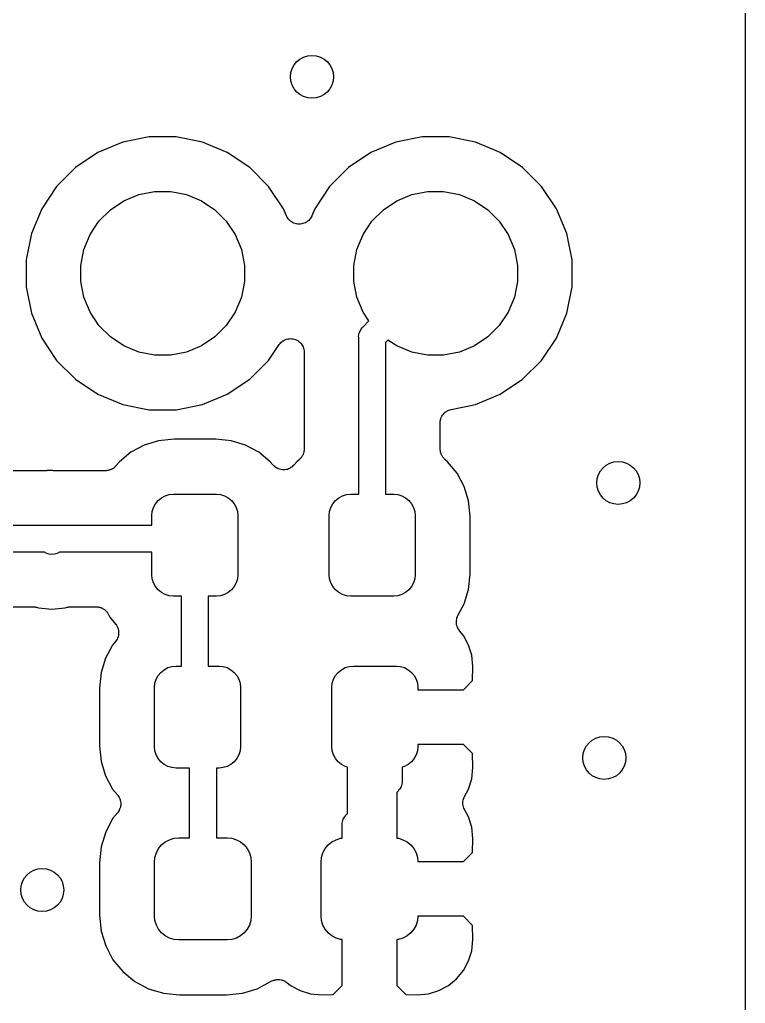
# Model space of a CAD drawing. Extents: x 103 to 213, y -152 to -90.
# Drawn here: x 206.19 to 212.94, y -115.56 to -106.4 of the extents above; entities that cross this region are included whole.
import ezdxf

# ---------------------------------------------------------------- set-up
doc = ezdxf.new("R2010")
doc.units = 0
doc.layers.add('BLACK', color=7, linetype='CONTINUOUS')

msp = doc.modelspace()

# ---------------------------------------------------------------- linework, layer by layer
at = {"layer": 'BLACK', "linetype": 'CONTINUOUS'}
for p, q in [((212.942, -92.8157), (212.942, -149.966)), ((207.395, -107.49), (207.15, -107.539)), ((207.645, -107.49), (207.395, -107.49)), ((207.89, -107.539), (207.645, -107.49)), ((209.935, -107.49), (209.69, -107.539)), ((210.185, -107.49), (209.935, -107.49)), ((210.43, -107.539), (210.185, -107.49)), ((207.15, -107.539), (206.918, -107.635)), ((208.122, -107.635), (207.89, -107.539)), ((209.69, -107.539), (209.458, -107.635)), ((210.662, -107.635), (210.43, -107.539)), ((206.918, -107.635), (206.71, -107.774)), ((208.33, -107.774), (208.122, -107.635)), ((209.458, -107.635), (209.25, -107.774)), ((210.87, -107.774), (210.662, -107.635)), ((206.71, -107.774), (206.534, -107.95)), ((208.506, -107.95), (208.33, -107.774)), ((209.25, -107.774), (209.074, -107.95)), ((211.046, -107.95), (210.87, -107.774)), ((206.534, -107.95), (206.395, -108.158)), ((208.645, -108.158), (208.506, -107.95)), ((209.074, -107.95), (208.935, -108.158)), ((211.185, -108.158), (211.046, -107.95)), ((207.159, -108.085), (207.298, -108.027)), ((207.298, -108.027), (207.445, -107.998)), ((207.445, -107.998), (207.595, -107.998)), ((207.595, -107.998), (207.742, -108.027)), ((207.742, -108.027), (207.881, -108.085)), ((209.699, -108.085), (209.838, -108.027)), ((209.838, -108.027), (209.985, -107.998)), ((209.985, -107.998), (210.135, -107.998)), ((210.135, -107.998), (210.282, -108.027)), ((210.282, -108.027), (210.421, -108.085)), ((207.034, -108.168), (207.159, -108.085)), ((207.881, -108.085), (208.006, -108.168)), ((209.574, -108.168), (209.699, -108.085)), ((210.421, -108.085), (210.546, -108.168)), ((206.395, -108.158), (206.299, -108.39)), ((206.928, -108.274), (207.034, -108.168)), ((208.006, -108.168), (208.112, -108.274)), ((208.673, -108.224), (208.645, -108.158)), ((208.678, -108.235), (208.673, -108.224)), ((208.684, -108.246), (208.678, -108.235)), ((208.907, -108.226), (208.901, -108.237)), ((208.935, -108.158), (208.907, -108.224)), ((208.907, -108.224), (208.907, -108.225)), ((208.907, -108.225), (208.907, -108.225)), ((208.907, -108.225), (208.907, -108.225)), ((208.907, -108.225), (208.907, -108.226)), ((209.468, -108.274), (209.574, -108.168)), ((210.546, -108.168), (210.652, -108.274)), ((211.281, -108.39), (211.185, -108.158)), ((206.845, -108.399), (206.928, -108.274)), ((208.112, -108.274), (208.195, -108.399)), ((208.692, -108.255), (208.684, -108.246)), ((208.684, -108.246), (208.684, -108.246)), ((208.684, -108.246), (208.684, -108.246)), ((208.7, -108.265), (208.692, -108.255)), ((208.709, -108.273), (208.7, -108.265)), ((208.7, -108.265), (208.7, -108.265)), ((208.7, -108.265), (208.7, -108.265)), ((208.719, -108.281), (208.709, -108.273)), ((208.73, -108.287), (208.719, -108.281)), ((208.719, -108.281), (208.719, -108.281)), ((208.719, -108.281), (208.719, -108.281)), ((208.741, -108.293), (208.73, -108.287)), ((208.753, -108.296), (208.741, -108.293)), ((208.741, -108.293), (208.741, -108.293)), ((208.741, -108.293), (208.741, -108.293)), ((208.764, -108.3), (208.753, -108.296)), ((208.765, -108.3), (208.764, -108.3)), ((208.764, -108.3), (208.764, -108.3)), ((208.777, -108.301), (208.765, -108.3)), ((208.789, -108.303), (208.777, -108.301)), ((208.801, -108.301), (208.789, -108.303)), ((208.789, -108.303), (208.789, -108.302)), ((208.789, -108.302), (208.789, -108.303)), ((208.814, -108.3), (208.801, -108.301)), ((208.826, -108.297), (208.814, -108.3)), ((208.814, -108.3), (208.814, -108.3)), ((208.814, -108.3), (208.814, -108.3)), ((208.837, -108.293), (208.826, -108.297)), ((208.838, -108.293), (208.837, -108.293)), ((208.848, -108.288), (208.838, -108.293)), ((208.838, -108.293), (208.838, -108.293)), ((208.859, -108.282), (208.848, -108.288)), ((208.86, -108.282), (208.859, -108.282)), ((208.869, -108.274), (208.86, -108.282)), ((208.86, -108.282), (208.86, -108.282)), ((208.879, -108.266), (208.869, -108.274)), ((208.887, -108.257), (208.879, -108.266)), ((208.879, -108.266), (208.879, -108.266)), ((208.879, -108.266), (208.879, -108.266)), ((208.895, -108.247), (208.887, -108.257)), ((208.901, -108.237), (208.895, -108.247)), ((208.895, -108.247), (208.895, -108.247)), ((208.895, -108.247), (208.895, -108.247)), ((209.385, -108.399), (209.468, -108.274)), ((210.652, -108.274), (210.735, -108.399)), ((206.299, -108.39), (206.25, -108.635)), ((206.787, -108.538), (206.845, -108.399)), ((208.195, -108.399), (208.253, -108.538)), ((209.327, -108.538), (209.385, -108.399)), ((210.735, -108.399), (210.793, -108.538)), ((211.33, -108.635), (211.281, -108.39)), ((206.758, -108.685), (206.787, -108.538)), ((208.253, -108.538), (208.282, -108.685)), ((209.298, -108.685), (209.327, -108.538)), ((210.793, -108.538), (210.822, -108.685)), ((206.25, -108.635), (206.25, -108.885)), ((206.758, -108.835), (206.758, -108.685)), ((208.282, -108.685), (208.282, -108.835)), ((209.298, -108.835), (209.298, -108.685)), ((210.822, -108.685), (210.822, -108.835)), ((211.33, -108.885), (211.33, -108.635)), ((206.787, -108.982), (206.758, -108.835)), ((208.282, -108.835), (208.253, -108.982)), ((209.327, -108.982), (209.298, -108.835)), ((210.822, -108.835), (210.793, -108.982)), ((206.25, -108.885), (206.299, -109.13)), ((211.281, -109.13), (211.33, -108.885)), ((206.845, -109.121), (206.787, -108.982)), ((208.253, -108.982), (208.195, -109.121)), ((209.385, -109.121), (209.327, -108.982)), ((210.793, -108.982), (210.735, -109.121)), ((206.299, -109.13), (206.395, -109.362)), ((206.928, -109.246), (206.845, -109.121)), ((208.195, -109.121), (208.112, -109.246)), ((209.44, -109.203), (209.385, -109.121)), ((210.735, -109.121), (210.652, -109.246)), ((211.185, -109.362), (211.281, -109.13)), ((209.386, -109.257), (209.44, -109.203)), ((207.034, -109.352), (206.928, -109.246)), ((208.112, -109.246), (208.006, -109.352)), ((209.344, -109.35), (209.347, -109.325)), ((209.347, -109.325), (209.354, -109.302)), ((209.354, -109.302), (209.366, -109.28)), ((209.366, -109.28), (209.377, -109.266)), ((209.377, -109.266), (209.381, -109.261)), ((209.377, -109.266), (209.377, -109.266)), ((209.381, -109.261), (209.386, -109.257)), ((210.652, -109.246), (210.546, -109.352)), ((206.395, -109.362), (206.534, -109.57)), ((207.159, -109.435), (207.034, -109.352)), ((208.006, -109.352), (207.881, -109.435)), ((208.506, -109.57), (208.604, -109.423)), ((208.604, -109.423), (208.605, -109.422)), ((208.605, -109.422), (208.614, -109.412)), ((208.605, -109.422), (208.605, -109.422)), ((208.605, -109.422), (208.605, -109.422)), ((208.605, -109.422), (208.605, -109.422)), ((208.614, -109.412), (208.621, -109.403)), ((208.621, -109.403), (208.631, -109.395)), ((208.621, -109.403), (208.621, -109.403)), ((208.621, -109.403), (208.621, -109.403)), ((208.631, -109.395), (208.64, -109.387)), ((208.64, -109.387), (208.641, -109.387)), ((208.641, -109.387), (208.652, -109.382)), ((208.641, -109.387), (208.641, -109.387)), ((208.652, -109.382), (208.662, -109.376)), ((208.662, -109.376), (208.663, -109.376)), ((208.663, -109.376), (208.674, -109.372)), ((208.663, -109.376), (208.663, -109.376)), ((208.674, -109.372), (208.686, -109.369)), ((208.686, -109.369), (208.686, -109.369)), ((208.686, -109.369), (208.687, -109.369)), ((208.687, -109.369), (208.699, -109.368)), ((208.699, -109.368), (208.711, -109.367)), ((208.711, -109.367), (208.711, -109.367)), ((208.711, -109.367), (208.711, -109.367)), ((208.711, -109.367), (208.723, -109.368)), ((208.723, -109.368), (208.736, -109.369)), ((208.736, -109.369), (208.736, -109.369)), ((208.736, -109.369), (208.736, -109.369)), ((208.736, -109.369), (208.747, -109.373)), ((208.747, -109.373), (208.759, -109.376)), ((208.759, -109.376), (208.759, -109.377)), ((208.759, -109.377), (208.76, -109.377)), ((208.76, -109.377), (208.77, -109.382)), ((208.77, -109.382), (208.781, -109.388)), ((208.781, -109.388), (208.781, -109.388)), ((208.781, -109.388), (208.781, -109.388)), ((208.781, -109.388), (208.791, -109.396)), ((208.791, -109.396), (208.8, -109.404)), ((208.8, -109.404), (208.8, -109.404)), ((208.8, -109.404), (208.8, -109.404)), ((208.8, -109.404), (208.808, -109.414)), ((208.808, -109.414), (208.816, -109.423)), ((208.816, -109.423), (208.816, -109.423)), ((208.816, -109.423), (208.816, -109.424)), ((208.816, -109.424), (208.822, -109.434)), ((209.345, -109.356), (209.344, -109.35)), ((209.345, -110.815), (209.345, -109.356)), ((209.617, -109.38), (209.595, -109.402)), ((209.595, -109.402), (209.595, -110.815)), ((209.699, -109.435), (209.617, -109.38)), ((210.546, -109.352), (210.421, -109.435)), ((211.046, -109.57), (211.185, -109.362)), ((207.298, -109.493), (207.159, -109.435)), ((207.445, -109.522), (207.298, -109.493)), ((207.742, -109.493), (207.595, -109.522)), ((207.881, -109.435), (207.742, -109.493)), ((208.822, -109.434), (208.827, -109.445)), ((208.827, -109.445), (208.827, -109.445)), ((208.827, -109.445), (208.828, -109.445)), ((208.828, -109.445), (208.831, -109.457)), ((208.831, -109.457), (208.835, -109.469)), ((208.835, -109.469), (208.835, -109.469)), ((208.835, -109.469), (208.835, -109.469)), ((208.835, -109.469), (208.836, -109.481)), ((208.836, -109.481), (208.837, -109.494)), ((208.837, -109.494), (208.837, -110.396)), ((209.838, -109.493), (209.699, -109.435)), ((209.985, -109.522), (209.838, -109.493)), ((210.282, -109.493), (210.135, -109.522)), ((210.421, -109.435), (210.282, -109.493)), ((206.534, -109.57), (206.71, -109.746)), ((207.595, -109.522), (207.445, -109.522)), ((208.33, -109.746), (208.506, -109.57)), ((210.135, -109.522), (209.985, -109.522)), ((210.87, -109.746), (211.046, -109.57)), ((206.71, -109.746), (206.918, -109.885)), ((208.122, -109.885), (208.33, -109.746)), ((210.662, -109.885), (210.87, -109.746)), ((206.918, -109.885), (207.15, -109.981)), ((207.89, -109.981), (208.122, -109.885)), ((210.43, -109.981), (210.662, -109.885)), ((207.15, -109.981), (207.395, -110.03)), ((207.395, -110.03), (207.645, -110.03)), ((207.645, -110.03), (207.89, -109.981)), ((210.133, -110.07), (210.14, -110.061)), ((210.14, -110.061), (210.141, -110.06)), ((210.141, -110.06), (210.15, -110.052)), ((210.141, -110.06), (210.141, -110.06)), ((210.15, -110.052), (210.16, -110.045)), ((210.16, -110.044), (210.171, -110.039)), ((210.16, -110.045), (210.16, -110.044)), ((210.16, -110.045), (210.16, -110.045)), ((210.171, -110.039), (210.182, -110.033)), ((210.182, -110.033), (210.194, -110.029)), ((210.182, -110.033), (210.182, -110.033)), ((210.182, -110.033), (210.182, -110.033)), ((210.194, -110.029), (210.205, -110.026)), ((210.205, -110.026), (210.43, -109.981)), ((210.103, -110.149), (210.104, -110.137)), ((210.103, -110.15), (210.103, -110.149)), ((210.103, -110.151), (210.103, -110.15)), ((210.103, -110.15), (210.103, -110.15)), ((210.103, -110.15), (210.103, -110.15)), ((210.103, -110.396), (210.103, -110.151)), ((210.104, -110.137), (210.106, -110.125)), ((210.106, -110.124), (210.109, -110.113)), ((210.106, -110.125), (210.106, -110.124)), ((210.106, -110.125), (210.106, -110.125)), ((210.109, -110.113), (210.113, -110.101)), ((210.113, -110.101), (210.119, -110.09)), ((210.113, -110.101), (210.113, -110.101)), ((210.113, -110.101), (210.113, -110.101)), ((210.119, -110.09), (210.125, -110.08)), ((210.125, -110.079), (210.133, -110.07)), ((210.125, -110.08), (210.125, -110.079)), ((210.125, -110.079), (210.125, -110.079)), ((207.481, -110.318), (207.348, -110.359)), ((207.626, -110.304), (207.481, -110.318)), ((208.014, -110.304), (207.626, -110.304)), ((208.159, -110.318), (208.014, -110.304)), ((208.292, -110.359), (208.159, -110.318)), ((207.225, -110.424), (207.118, -110.513)), ((207.348, -110.359), (207.225, -110.424)), ((208.415, -110.424), (208.292, -110.359)), ((208.522, -110.513), (208.415, -110.424)), ((208.831, -110.433), (208.829, -110.439)), ((208.833, -110.427), (208.831, -110.433)), ((208.834, -110.422), (208.833, -110.427)), ((208.835, -110.415), (208.834, -110.422)), ((208.836, -110.409), (208.835, -110.415)), ((208.837, -110.397), (208.836, -110.403)), ((208.836, -110.403), (208.836, -110.409)), ((208.837, -110.396), (208.837, -110.397)), ((210.104, -110.401), (210.103, -110.396)), ((210.103, -110.407), (210.104, -110.401)), ((210.105, -110.413), (210.103, -110.407)), ((210.105, -110.42), (210.105, -110.413)), ((210.107, -110.426), (210.105, -110.42)), ((210.108, -110.431), (210.107, -110.426)), ((210.111, -110.437), (210.108, -110.431)), ((207.118, -110.513), (207.086, -110.551)), ((208.547, -110.542), (208.522, -110.513)), ((208.768, -110.513), (208.743, -110.542)), ((208.791, -110.494), (208.768, -110.513)), ((208.795, -110.49), (208.791, -110.494)), ((208.799, -110.486), (208.795, -110.49)), ((208.803, -110.481), (208.799, -110.486)), ((208.808, -110.476), (208.803, -110.481)), ((208.811, -110.472), (208.808, -110.476)), ((208.815, -110.467), (208.811, -110.472)), ((208.818, -110.461), (208.815, -110.467)), ((208.822, -110.456), (208.818, -110.461)), ((208.824, -110.451), (208.822, -110.456)), ((208.827, -110.446), (208.824, -110.451)), ((208.829, -110.439), (208.827, -110.446)), ((210.113, -110.444), (210.111, -110.437)), ((210.115, -110.449), (210.113, -110.444)), ((210.117, -110.454), (210.115, -110.449)), ((210.121, -110.46), (210.117, -110.454)), ((210.124, -110.466), (210.121, -110.46)), ((210.128, -110.47), (210.124, -110.466)), ((210.131, -110.475), (210.128, -110.47)), ((210.136, -110.48), (210.131, -110.475)), ((210.14, -110.485), (210.136, -110.48)), ((210.144, -110.489), (210.14, -110.485)), ((210.148, -110.493), (210.144, -110.489)), ((210.149, -110.494), (210.148, -110.493)), ((210.172, -110.513), (210.149, -110.494)), ((210.261, -110.62), (210.172, -110.513)), ((206.433, -110.597), (204.064, -110.597)), ((206.438, -110.596), (206.433, -110.597)), ((206.443, -110.597), (206.438, -110.596)), ((206.445, -110.596), (206.443, -110.597)), ((206.47, -110.594), (206.445, -110.596)), ((206.495, -110.596), (206.47, -110.594)), ((206.5, -110.596), (206.495, -110.596)), ((206.506, -110.597), (206.5, -110.596)), ((206.507, -110.597), (206.506, -110.597)), ((206.988, -110.597), (206.507, -110.597)), ((206.994, -110.596), (206.988, -110.597)), ((206.999, -110.597), (206.994, -110.596)), ((207.006, -110.595), (206.999, -110.597)), ((207.013, -110.595), (207.006, -110.595)), ((207.018, -110.593), (207.013, -110.595)), ((207.024, -110.592), (207.018, -110.593)), ((207.03, -110.589), (207.024, -110.592)), ((207.037, -110.587), (207.03, -110.589)), ((207.042, -110.585), (207.037, -110.587)), ((207.047, -110.583), (207.042, -110.585)), ((207.053, -110.579), (207.047, -110.583)), ((207.059, -110.576), (207.053, -110.579)), ((207.063, -110.572), (207.059, -110.576)), ((207.068, -110.569), (207.063, -110.572)), ((207.073, -110.564), (207.068, -110.569)), ((207.078, -110.56), (207.073, -110.564)), ((207.081, -110.556), (207.078, -110.56)), ((207.085, -110.552), (207.081, -110.556)), ((207.086, -110.551), (207.085, -110.552)), ((208.555, -110.551), (208.547, -110.542)), ((208.564, -110.559), (208.555, -110.551)), ((208.564, -110.56), (208.564, -110.559)), ((208.574, -110.567), (208.564, -110.56)), ((208.564, -110.56), (208.564, -110.56)), ((208.584, -110.573), (208.574, -110.567)), ((208.585, -110.574), (208.584, -110.573)), ((208.596, -110.578), (208.585, -110.574)), ((208.585, -110.574), (208.585, -110.574)), ((208.607, -110.583), (208.596, -110.578)), ((208.608, -110.583), (208.607, -110.583)), ((208.607, -110.583), (208.607, -110.583)), ((208.62, -110.586), (208.608, -110.583)), ((208.631, -110.588), (208.62, -110.586)), ((208.632, -110.588), (208.631, -110.588)), ((208.644, -110.588), (208.632, -110.588)), ((208.632, -110.588), (208.632, -110.588)), ((208.656, -110.588), (208.644, -110.588)), ((208.657, -110.588), (208.656, -110.588)), ((208.669, -110.586), (208.657, -110.588)), ((208.657, -110.588), (208.657, -110.588)), ((208.68, -110.584), (208.669, -110.586)), ((208.681, -110.584), (208.68, -110.584)), ((208.692, -110.579), (208.681, -110.584)), ((208.681, -110.584), (208.681, -110.584)), ((208.703, -110.575), (208.692, -110.579)), ((208.704, -110.574), (208.703, -110.575)), ((208.714, -110.568), (208.704, -110.574)), ((208.704, -110.574), (208.704, -110.574)), ((208.724, -110.561), (208.714, -110.568)), ((208.725, -110.561), (208.724, -110.561)), ((208.733, -110.552), (208.725, -110.561)), ((208.725, -110.561), (208.725, -110.561)), ((208.742, -110.544), (208.733, -110.552)), ((208.743, -110.543), (208.742, -110.544)), ((208.743, -110.542), (208.743, -110.543)), ((208.743, -110.543), (208.743, -110.543)), ((208.743, -110.543), (208.743, -110.543)), ((210.326, -110.743), (210.261, -110.62)), ((210.367, -110.876), (210.326, -110.743)), ((207.454, -110.904), (207.479, -110.874)), ((207.479, -110.874), (207.509, -110.849)), ((207.509, -110.849), (207.543, -110.83)), ((207.543, -110.83), (207.581, -110.819)), ((207.581, -110.819), (207.62, -110.815)), ((207.62, -110.815), (208.02, -110.815)), ((208.02, -110.815), (208.059, -110.819)), ((208.059, -110.819), (208.097, -110.83)), ((208.097, -110.83), (208.131, -110.849)), ((208.131, -110.849), (208.161, -110.874)), ((208.161, -110.874), (208.186, -110.904)), ((209.104, -110.904), (209.129, -110.874)), ((209.129, -110.874), (209.159, -110.849)), ((209.159, -110.849), (209.193, -110.83)), ((209.193, -110.83), (209.231, -110.819)), ((209.231, -110.819), (209.27, -110.815)), ((209.27, -110.815), (209.345, -110.815)), ((209.595, -110.815), (209.67, -110.815)), ((209.67, -110.815), (209.709, -110.819)), ((209.709, -110.819), (209.747, -110.83)), ((209.747, -110.83), (209.781, -110.849)), ((209.781, -110.849), (209.811, -110.874)), ((209.811, -110.874), (209.836, -110.904)), ((210.381, -111.021), (210.367, -110.876)), ((207.42, -111.015), (207.424, -110.976)), ((207.424, -110.976), (207.435, -110.938)), ((207.435, -110.938), (207.454, -110.904)), ((208.186, -110.904), (208.205, -110.938)), ((208.205, -110.938), (208.216, -110.976)), ((208.216, -110.976), (208.22, -111.015)), ((209.07, -111.015), (209.074, -110.976)), ((209.074, -110.976), (209.085, -110.938)), ((209.085, -110.938), (209.104, -110.904)), ((209.836, -110.904), (209.855, -110.938)), ((209.855, -110.938), (209.866, -110.976)), ((209.866, -110.976), (209.87, -111.015)), ((207.42, -111.105), (207.42, -111.015)), ((208.22, -111.015), (208.22, -111.565)), ((209.07, -111.565), (209.07, -111.015)), ((209.87, -111.015), (209.87, -111.565)), ((210.381, -111.559), (210.381, -111.021)), ((203.741, -111.105), (206.464, -111.105)), ((206.464, -111.105), (206.47, -111.104)), ((206.47, -111.104), (206.476, -111.105)), ((206.476, -111.105), (207.42, -111.105)), ((206.421, -111.355), (203.741, -111.355)), ((206.442, -111.366), (206.421, -111.355)), ((206.465, -111.373), (206.442, -111.366)), ((206.49, -111.376), (206.465, -111.373)), ((206.515, -111.373), (206.49, -111.376)), ((206.538, -111.366), (206.515, -111.373)), ((206.559, -111.355), (206.538, -111.366)), ((207.42, -111.355), (206.559, -111.355)), ((207.42, -111.565), (207.42, -111.355)), ((207.424, -111.604), (207.42, -111.565)), ((207.435, -111.642), (207.424, -111.604)), ((208.216, -111.604), (208.205, -111.642)), ((208.22, -111.565), (208.216, -111.604)), ((209.074, -111.604), (209.07, -111.565)), ((209.085, -111.642), (209.074, -111.604)), ((209.866, -111.604), (209.855, -111.642)), ((209.87, -111.565), (209.866, -111.604)), ((210.367, -111.704), (210.381, -111.559)), ((207.454, -111.676), (207.435, -111.642)), ((207.479, -111.706), (207.454, -111.676)), ((207.509, -111.731), (207.479, -111.706)), ((208.161, -111.706), (208.131, -111.731)), ((208.186, -111.676), (208.161, -111.706)), ((208.205, -111.642), (208.186, -111.676)), ((209.104, -111.676), (209.085, -111.642)), ((209.129, -111.706), (209.104, -111.676)), ((209.159, -111.731), (209.129, -111.706)), ((209.811, -111.706), (209.781, -111.731)), ((209.836, -111.676), (209.811, -111.706)), ((209.855, -111.642), (209.836, -111.676)), ((210.326, -111.837), (210.367, -111.704)), ((207.543, -111.75), (207.509, -111.731)), ((207.581, -111.761), (207.543, -111.75)), ((207.62, -111.765), (207.581, -111.761)), ((207.695, -111.765), (207.62, -111.765)), ((207.695, -112.415), (207.695, -111.765)), ((208.02, -111.765), (207.945, -111.765)), ((207.945, -111.765), (207.945, -112.415)), ((208.059, -111.761), (208.02, -111.765)), ((208.097, -111.75), (208.059, -111.761)), ((208.131, -111.731), (208.097, -111.75)), ((209.193, -111.75), (209.159, -111.731)), ((209.231, -111.761), (209.193, -111.75)), ((209.27, -111.765), (209.231, -111.761)), ((209.67, -111.765), (209.27, -111.765)), ((209.709, -111.761), (209.67, -111.765)), ((209.747, -111.75), (209.709, -111.761)), ((209.781, -111.731), (209.747, -111.75)), ((204.064, -111.863), (206.311, -111.863)), ((206.311, -111.863), (206.313, -111.863)), ((206.313, -111.863), (206.318, -111.864)), ((206.318, -111.864), (206.324, -111.864)), ((206.324, -111.864), (206.331, -111.865)), ((206.331, -111.865), (206.338, -111.866)), ((206.338, -111.866), (206.343, -111.867)), ((206.343, -111.867), (206.348, -111.868)), ((206.348, -111.868), (206.366, -111.874)), ((206.366, -111.874), (206.49, -111.886)), ((206.49, -111.886), (206.614, -111.874)), ((206.614, -111.874), (206.632, -111.868)), ((206.632, -111.868), (206.633, -111.868)), ((206.633, -111.868), (206.639, -111.867)), ((206.639, -111.867), (206.644, -111.865)), ((206.644, -111.865), (206.651, -111.865)), ((206.651, -111.865), (206.658, -111.863)), ((206.658, -111.863), (206.663, -111.864)), ((206.663, -111.864), (206.669, -111.863)), ((206.669, -111.863), (206.901, -111.863)), ((206.901, -111.863), (206.903, -111.863)), ((206.903, -111.863), (206.909, -111.864)), ((206.909, -111.864), (206.914, -111.864)), ((206.914, -111.864), (206.921, -111.865)), ((206.921, -111.865), (206.928, -111.866)), ((206.928, -111.866), (206.933, -111.867)), ((206.933, -111.867), (206.939, -111.869)), ((206.939, -111.869), (206.945, -111.871)), ((206.945, -111.871), (206.951, -111.873)), ((206.951, -111.873), (206.956, -111.876)), ((206.956, -111.876), (206.962, -111.878)), ((206.962, -111.878), (206.967, -111.882)), ((206.967, -111.882), (206.973, -111.885)), ((206.973, -111.885), (206.978, -111.889)), ((206.978, -111.889), (206.982, -111.892)), ((206.982, -111.892), (206.987, -111.897)), ((206.987, -111.897), (206.992, -111.901)), ((210.268, -111.946), (210.326, -111.837)), ((206.992, -111.901), (206.996, -111.906)), ((206.996, -111.906), (207, -111.91)), ((207, -111.91), (207.003, -111.915)), ((207.003, -111.915), (207.008, -111.92)), ((207.008, -111.92), (207.01, -111.925)), ((207.01, -111.925), (207.013, -111.93)), ((207.013, -111.93), (207.029, -111.96)), ((207.029, -111.96), (207.083, -112.025)), ((210.254, -111.992), (210.257, -111.98)), ((210.257, -111.98), (210.259, -111.968)), ((210.259, -111.967), (210.264, -111.956)), ((210.259, -111.968), (210.259, -111.967)), ((210.259, -111.968), (210.259, -111.968)), ((210.264, -111.956), (210.268, -111.946)), ((207.083, -112.025), (207.083, -112.025)), ((207.083, -112.025), (207.083, -112.025)), ((207.083, -112.025), (207.083, -112.025)), ((207.083, -112.025), (207.084, -112.026)), ((207.084, -112.026), (207.09, -112.036)), ((207.09, -112.036), (207.097, -112.046)), ((207.097, -112.046), (207.097, -112.046)), ((207.097, -112.046), (207.097, -112.047)), ((207.097, -112.047), (207.102, -112.058)), ((207.102, -112.058), (207.106, -112.069)), ((207.106, -112.069), (207.106, -112.069)), ((207.106, -112.069), (207.106, -112.07)), ((207.106, -112.07), (207.109, -112.082)), ((210.254, -111.993), (210.254, -111.992)), ((210.254, -111.992), (210.254, -111.992)), ((210.254, -112.005), (210.254, -111.993)), ((210.254, -112.016), (210.254, -112.005)), ((210.254, -112.017), (210.254, -112.016)), ((210.254, -112.018), (210.254, -112.017)), ((210.256, -112.029), (210.254, -112.018)), ((210.258, -112.041), (210.256, -112.029)), ((210.259, -112.041), (210.258, -112.041)), ((210.259, -112.042), (210.259, -112.041)), ((210.263, -112.053), (210.259, -112.042)), ((210.268, -112.064), (210.263, -112.053)), ((210.268, -112.065), (210.268, -112.064)), ((210.268, -112.064), (210.268, -112.064)), ((210.275, -112.075), (210.268, -112.065)), ((210.281, -112.085), (210.275, -112.075)), ((207.096, -112.166), (207.089, -112.176)), ((207.101, -112.154), (207.096, -112.165)), ((207.096, -112.165), (207.096, -112.166)), ((207.096, -112.166), (207.096, -112.166)), ((207.106, -112.143), (207.101, -112.154)), ((207.108, -112.131), (207.106, -112.142)), ((207.106, -112.142), (207.106, -112.143)), ((207.106, -112.143), (207.106, -112.143)), ((207.111, -112.119), (207.108, -112.131)), ((207.109, -112.082), (207.111, -112.093)), ((207.111, -112.093), (207.111, -112.094)), ((207.111, -112.094), (207.111, -112.094)), ((207.111, -112.094), (207.111, -112.106)), ((207.111, -112.106), (207.111, -112.118)), ((207.111, -112.118), (207.111, -112.119)), ((207.111, -112.119), (207.111, -112.119)), ((210.282, -112.085), (210.281, -112.085)), ((210.282, -112.086), (210.282, -112.085)), ((210.282, -112.085), (210.282, -112.085)), ((210.282, -112.085), (210.282, -112.085)), ((210.319, -112.131), (210.282, -112.086)), ((210.367, -112.22), (210.319, -112.131)), ((207.054, -112.22), (206.989, -112.343)), ((207.083, -112.186), (207.054, -112.22)), ((207.089, -112.176), (207.083, -112.186)), ((210.396, -112.315), (210.367, -112.22)), ((206.989, -112.343), (206.948, -112.476)), ((210.406, -112.42), (210.396, -112.315)), ((207.534, -112.449), (207.568, -112.43)), ((207.568, -112.43), (207.606, -112.419)), ((207.606, -112.419), (207.645, -112.415)), ((207.645, -112.415), (207.695, -112.415)), ((207.945, -112.415), (208.045, -112.415)), ((208.045, -112.415), (208.084, -112.419)), ((208.084, -112.419), (208.122, -112.43)), ((208.122, -112.43), (208.156, -112.449)), ((209.184, -112.449), (209.218, -112.43)), ((209.218, -112.43), (209.256, -112.419)), ((209.256, -112.419), (209.295, -112.415)), ((209.295, -112.415), (209.695, -112.415)), ((209.695, -112.415), (209.734, -112.419)), ((209.734, -112.419), (209.772, -112.43)), ((209.772, -112.43), (209.806, -112.449)), ((210.404, -112.551), (210.406, -112.42)), ((206.948, -112.476), (206.934, -112.621)), ((207.449, -112.576), (207.46, -112.538)), ((207.46, -112.538), (207.479, -112.504)), ((207.479, -112.504), (207.504, -112.474)), ((207.504, -112.474), (207.534, -112.449)), ((208.156, -112.449), (208.186, -112.474)), ((208.186, -112.474), (208.211, -112.504)), ((208.211, -112.504), (208.23, -112.538)), ((208.23, -112.538), (208.241, -112.576)), ((209.099, -112.576), (209.11, -112.538)), ((209.11, -112.538), (209.129, -112.504)), ((209.129, -112.504), (209.154, -112.474)), ((209.154, -112.474), (209.184, -112.449)), ((209.806, -112.449), (209.836, -112.474)), ((209.836, -112.474), (209.861, -112.504)), ((209.861, -112.504), (209.88, -112.538)), ((209.88, -112.538), (209.891, -112.576)), ((206.934, -112.621), (206.934, -113.159)), ((207.445, -112.615), (207.449, -112.576)), ((207.445, -113.165), (207.445, -112.615)), ((208.241, -112.576), (208.245, -112.615)), ((208.245, -112.615), (208.245, -113.165)), ((209.095, -112.615), (209.099, -112.576)), ((209.095, -113.165), (209.095, -112.615)), ((209.891, -112.576), (209.895, -112.615)), ((209.895, -112.615), (209.895, -112.636)), ((210.319, -112.636), (210.404, -112.551)), ((209.895, -112.636), (210.319, -112.636)), ((206.934, -113.159), (206.948, -113.304)), ((207.449, -113.204), (207.445, -113.165)), ((208.245, -113.165), (208.241, -113.204)), ((209.099, -113.204), (209.095, -113.165)), ((209.895, -113.165), (209.891, -113.204)), ((209.895, -113.144), (209.895, -113.165)), ((210.319, -113.144), (209.895, -113.144)), ((210.404, -113.229), (210.319, -113.144)), ((207.46, -113.242), (207.449, -113.204)), ((207.479, -113.276), (207.46, -113.242)), ((208.23, -113.242), (208.211, -113.276)), ((208.241, -113.204), (208.23, -113.242)), ((209.11, -113.242), (209.099, -113.204)), ((209.129, -113.276), (209.11, -113.242)), ((209.88, -113.242), (209.861, -113.276)), ((209.891, -113.204), (209.88, -113.242)), ((210.406, -113.36), (210.404, -113.229)), ((206.948, -113.304), (206.989, -113.437)), ((207.504, -113.306), (207.479, -113.276)), ((207.534, -113.331), (207.504, -113.306)), ((207.568, -113.35), (207.534, -113.331)), ((207.606, -113.361), (207.568, -113.35)), ((207.645, -113.365), (207.606, -113.361)), ((208.084, -113.361), (208.045, -113.365)), ((208.122, -113.35), (208.084, -113.361)), ((208.156, -113.331), (208.122, -113.35)), ((208.186, -113.306), (208.156, -113.331)), ((208.211, -113.276), (208.186, -113.306)), ((209.154, -113.306), (209.129, -113.276)), ((209.184, -113.331), (209.154, -113.306)), ((209.218, -113.35), (209.184, -113.331)), ((209.241, -113.357), (209.218, -113.35)), ((209.241, -113.789), (209.241, -113.357)), ((209.772, -113.35), (209.749, -113.357)), ((209.749, -113.357), (209.749, -113.489)), ((209.806, -113.331), (209.772, -113.35)), ((209.836, -113.306), (209.806, -113.331)), ((209.861, -113.276), (209.836, -113.306)), ((210.396, -113.465), (210.406, -113.36)), ((206.989, -113.437), (207.054, -113.56)), ((207.77, -113.365), (207.645, -113.365)), ((207.77, -114.015), (207.77, -113.365)), ((208.045, -113.365), (208.02, -113.365)), ((208.02, -113.365), (208.02, -114.015)), ((209.739, -113.539), (209.733, -113.549)), ((209.743, -113.526), (209.739, -113.538)), ((209.739, -113.538), (209.739, -113.538)), ((209.739, -113.538), (209.739, -113.539)), ((209.746, -113.515), (209.743, -113.526)), ((209.748, -113.502), (209.746, -113.514)), ((209.746, -113.514), (209.746, -113.514)), ((209.746, -113.514), (209.746, -113.515)), ((209.749, -113.491), (209.748, -113.502)), ((209.749, -113.489), (209.749, -113.489)), ((209.749, -113.489), (209.749, -113.489)), ((209.749, -113.489), (209.749, -113.489)), ((209.749, -113.489), (209.749, -113.491)), ((210.367, -113.56), (210.396, -113.465)), ((207.054, -113.56), (207.102, -113.618)), ((207.102, -113.618), (207.102, -113.618)), ((207.102, -113.618), (207.102, -113.618)), ((207.102, -113.618), (207.102, -113.618)), ((207.102, -113.618), (207.103, -113.619)), ((207.103, -113.619), (207.109, -113.629)), ((207.109, -113.629), (207.116, -113.639)), ((209.712, -113.579), (209.699, -113.591)), ((209.699, -113.591), (209.699, -114.018)), ((209.719, -113.569), (209.712, -113.579)), ((209.727, -113.561), (209.719, -113.569)), ((209.728, -113.559), (209.727, -113.56)), ((209.727, -113.56), (209.727, -113.561)), ((209.733, -113.549), (209.728, -113.559)), ((210.325, -113.641), (210.329, -113.63)), ((210.329, -113.63), (210.367, -113.56)), ((207.116, -113.639), (207.116, -113.639)), ((207.116, -113.639), (207.116, -113.64)), ((207.116, -113.64), (207.121, -113.651)), ((207.121, -113.651), (207.125, -113.662)), ((207.125, -113.662), (207.125, -113.662)), ((207.125, -113.662), (207.126, -113.663)), ((207.127, -113.723), (207.125, -113.735)), ((207.126, -113.663), (207.128, -113.674)), ((207.13, -113.712), (207.127, -113.723)), ((207.128, -113.674), (207.13, -113.686)), ((207.13, -113.686), (207.13, -113.687)), ((207.13, -113.687), (207.13, -113.687)), ((207.13, -113.687), (207.13, -113.699)), ((207.13, -113.699), (207.13, -113.711)), ((207.13, -113.711), (207.13, -113.711)), ((207.13, -113.711), (207.13, -113.712)), ((210.315, -113.676), (210.317, -113.665)), ((210.315, -113.677), (210.315, -113.676)), ((210.315, -113.689), (210.315, -113.677)), ((210.315, -113.677), (210.315, -113.677)), ((210.315, -113.701), (210.315, -113.689)), ((210.315, -113.702), (210.315, -113.701)), ((210.317, -113.714), (210.315, -113.702)), ((210.315, -113.702), (210.315, -113.702)), ((210.317, -113.665), (210.32, -113.653)), ((210.319, -113.725), (210.317, -113.714)), ((210.32, -113.726), (210.319, -113.725)), ((210.32, -113.652), (210.325, -113.641)), ((210.32, -113.653), (210.32, -113.652)), ((210.32, -113.652), (210.32, -113.652)), ((210.324, -113.737), (210.32, -113.726)), ((210.32, -113.726), (210.32, -113.726)), ((207.102, -113.779), (207.058, -113.831)), ((207.108, -113.769), (207.102, -113.779)), ((207.115, -113.759), (207.108, -113.769)), ((207.116, -113.758), (207.115, -113.759)), ((207.115, -113.759), (207.115, -113.759)), ((207.12, -113.747), (207.116, -113.758)), ((207.125, -113.736), (207.12, -113.747)), ((207.125, -113.735), (207.125, -113.736)), ((207.125, -113.736), (207.125, -113.736)), ((209.207, -113.831), (209.212, -113.821)), ((209.212, -113.821), (209.213, -113.82)), ((209.213, -113.819), (209.221, -113.811)), ((209.213, -113.82), (209.213, -113.819)), ((209.221, -113.811), (209.228, -113.801)), ((209.228, -113.801), (209.241, -113.789)), ((210.328, -113.748), (210.324, -113.737)), ((210.329, -113.749), (210.328, -113.748)), ((210.329, -113.75), (210.329, -113.749)), ((210.329, -113.749), (210.329, -113.749)), ((210.329, -113.749), (210.329, -113.749)), ((210.367, -113.82), (210.329, -113.75)), ((210.396, -113.915), (210.367, -113.82)), ((207.058, -113.831), (206.991, -113.959)), ((209.191, -113.889), (209.192, -113.878)), ((209.191, -113.891), (209.191, -113.889)), ((209.191, -114.018), (209.191, -113.891)), ((209.191, -113.891), (209.191, -113.891)), ((209.191, -113.891), (209.191, -113.891)), ((209.191, -113.891), (209.191, -113.891)), ((209.192, -113.878), (209.194, -113.866)), ((209.194, -113.865), (209.197, -113.854)), ((209.194, -113.866), (209.194, -113.865)), ((209.194, -113.866), (209.194, -113.866)), ((209.197, -113.854), (209.201, -113.842)), ((209.201, -113.841), (209.207, -113.831)), ((209.201, -113.842), (209.201, -113.841)), ((209.201, -113.842), (209.201, -113.842)), ((206.991, -113.959), (206.949, -114.097)), ((210.406, -114.02), (210.396, -113.915)), ((207.483, -114.115), (207.511, -114.081)), ((207.511, -114.081), (207.545, -114.053)), ((207.545, -114.053), (207.584, -114.032)), ((207.584, -114.032), (207.626, -114.019)), ((207.626, -114.019), (207.67, -114.015)), ((207.67, -114.015), (207.77, -114.015)), ((208.02, -114.015), (208.12, -114.015)), ((208.12, -114.015), (208.164, -114.019)), ((208.164, -114.019), (208.206, -114.032)), ((208.206, -114.032), (208.245, -114.053)), ((208.245, -114.053), (208.279, -114.081)), ((208.279, -114.081), (208.307, -114.115)), ((209.033, -114.115), (209.061, -114.081)), ((209.061, -114.081), (209.095, -114.053)), ((209.095, -114.053), (209.134, -114.032)), ((209.134, -114.032), (209.176, -114.019)), ((209.176, -114.019), (209.191, -114.018)), ((209.699, -114.018), (209.714, -114.019)), ((209.714, -114.019), (209.756, -114.032)), ((209.756, -114.032), (209.795, -114.053)), ((209.795, -114.053), (209.829, -114.081)), ((209.829, -114.081), (209.857, -114.115)), ((210.404, -114.151), (210.406, -114.02)), ((206.949, -114.097), (206.934, -114.246)), ((207.449, -114.196), (207.462, -114.154)), ((207.462, -114.154), (207.483, -114.115)), ((208.307, -114.115), (208.328, -114.154)), ((208.328, -114.154), (208.341, -114.196)), ((208.999, -114.196), (209.012, -114.154)), ((209.012, -114.154), (209.033, -114.115)), ((209.857, -114.115), (209.878, -114.154)), ((209.878, -114.154), (209.891, -114.196)), ((210.319, -114.236), (210.404, -114.151)), ((206.934, -114.246), (206.934, -114.734)), ((207.445, -114.24), (207.449, -114.196)), ((207.445, -114.74), (207.445, -114.24)), ((208.341, -114.196), (208.345, -114.24)), ((208.345, -114.24), (208.345, -114.74)), ((208.995, -114.24), (208.999, -114.196)), ((208.995, -114.74), (208.995, -114.24)), ((209.891, -114.196), (209.895, -114.236)), ((209.895, -114.236), (210.319, -114.236)), ((206.934, -114.734), (206.949, -114.883)), ((207.449, -114.784), (207.445, -114.74)), ((207.462, -114.826), (207.449, -114.784)), ((207.483, -114.865), (207.462, -114.826)), ((208.328, -114.826), (208.307, -114.865)), ((208.341, -114.784), (208.328, -114.826)), ((208.345, -114.74), (208.341, -114.784)), ((208.999, -114.784), (208.995, -114.74)), ((209.012, -114.826), (208.999, -114.784)), ((209.033, -114.865), (209.012, -114.826)), ((209.878, -114.826), (209.857, -114.865)), ((209.891, -114.784), (209.878, -114.826)), ((209.895, -114.744), (209.891, -114.784)), ((210.319, -114.744), (209.895, -114.744)), ((210.404, -114.829), (210.319, -114.744)), ((206.949, -114.883), (206.991, -115.021)), ((207.511, -114.899), (207.483, -114.865)), ((207.545, -114.927), (207.511, -114.899)), ((208.279, -114.899), (208.245, -114.927)), ((208.307, -114.865), (208.279, -114.899)), ((209.061, -114.899), (209.033, -114.865)), ((209.095, -114.927), (209.061, -114.899)), ((209.829, -114.899), (209.795, -114.927)), ((209.857, -114.865), (209.829, -114.899)), ((210.406, -114.96), (210.404, -114.829)), ((207.584, -114.948), (207.545, -114.927)), ((207.626, -114.961), (207.584, -114.948)), ((207.67, -114.965), (207.626, -114.961)), ((208.12, -114.965), (207.67, -114.965)), ((208.164, -114.961), (208.12, -114.965)), ((208.206, -114.948), (208.164, -114.961)), ((208.245, -114.927), (208.206, -114.948)), ((209.134, -114.948), (209.095, -114.927)), ((209.176, -114.961), (209.134, -114.948)), ((209.191, -114.962), (209.176, -114.961)), ((209.191, -115.389), (209.191, -114.962)), ((209.714, -114.961), (209.699, -114.962)), ((209.699, -114.962), (209.699, -115.389)), ((209.756, -114.948), (209.714, -114.961)), ((209.795, -114.927), (209.756, -114.948)), ((210.396, -115.065), (210.406, -114.96)), ((206.991, -115.021), (207.058, -115.149)), ((210.367, -115.16), (210.396, -115.065)), ((207.058, -115.149), (207.15, -115.26)), ((210.319, -115.249), (210.367, -115.16)), ((207.15, -115.26), (207.261, -115.352)), ((210.256, -115.326), (210.319, -115.249)), ((207.261, -115.352), (207.389, -115.419)), ((208.401, -115.419), (208.536, -115.347)), ((208.536, -115.347), (208.537, -115.347)), ((208.537, -115.347), (208.538, -115.346)), ((208.537, -115.347), (208.537, -115.347)), ((208.537, -115.347), (208.537, -115.347)), ((208.538, -115.346), (208.549, -115.342)), ((208.549, -115.342), (208.56, -115.338)), ((208.56, -115.338), (208.561, -115.338)), ((208.561, -115.337), (208.573, -115.335)), ((208.561, -115.338), (208.561, -115.337)), ((208.573, -115.335), (208.584, -115.333)), ((208.584, -115.333), (208.585, -115.333)), ((208.585, -115.333), (208.585, -115.333)), ((208.585, -115.333), (208.597, -115.333)), ((208.597, -115.333), (208.609, -115.333)), ((208.609, -115.333), (208.61, -115.333)), ((208.61, -115.333), (208.61, -115.333)), ((208.61, -115.333), (208.622, -115.335)), ((208.622, -115.335), (208.633, -115.338)), ((208.633, -115.338), (208.634, -115.338)), ((208.634, -115.338), (208.634, -115.338)), ((208.634, -115.338), (208.645, -115.343)), ((208.645, -115.343), (208.656, -115.347)), ((208.656, -115.347), (208.657, -115.348)), ((208.657, -115.348), (208.657, -115.348)), ((208.657, -115.348), (208.667, -115.355)), ((208.667, -115.355), (208.677, -115.361)), ((208.677, -115.361), (208.711, -115.389)), ((210.179, -115.389), (210.256, -115.326)), ((207.389, -115.419), (207.527, -115.461)), ((207.527, -115.461), (207.676, -115.476)), ((208.114, -115.476), (208.263, -115.461)), ((208.263, -115.461), (208.401, -115.419)), ((208.711, -115.389), (208.8, -115.437)), ((208.8, -115.437), (208.895, -115.466)), ((208.895, -115.466), (209, -115.476)), ((209.106, -115.474), (209.191, -115.389)), ((209.699, -115.389), (209.784, -115.474)), ((209.89, -115.476), (209.995, -115.466)), ((209.995, -115.466), (210.09, -115.437)), ((210.09, -115.437), (210.179, -115.389)), ((207.676, -115.476), (208.114, -115.476)), ((209, -115.476), (209.106, -115.474)), ((209.784, -115.474), (209.89, -115.476))]:
    msp.add_line(p, q, dxfattribs=at)
at = {"layer": 'BLACK'}
for centre in [(208.91, -106.93), (211.76, -110.71), (211.63, -113.27), (206.4, -114.5)]:
    msp.add_circle(centre, 0.2, dxfattribs=at)

doc.saveas('drawing.dxf')
